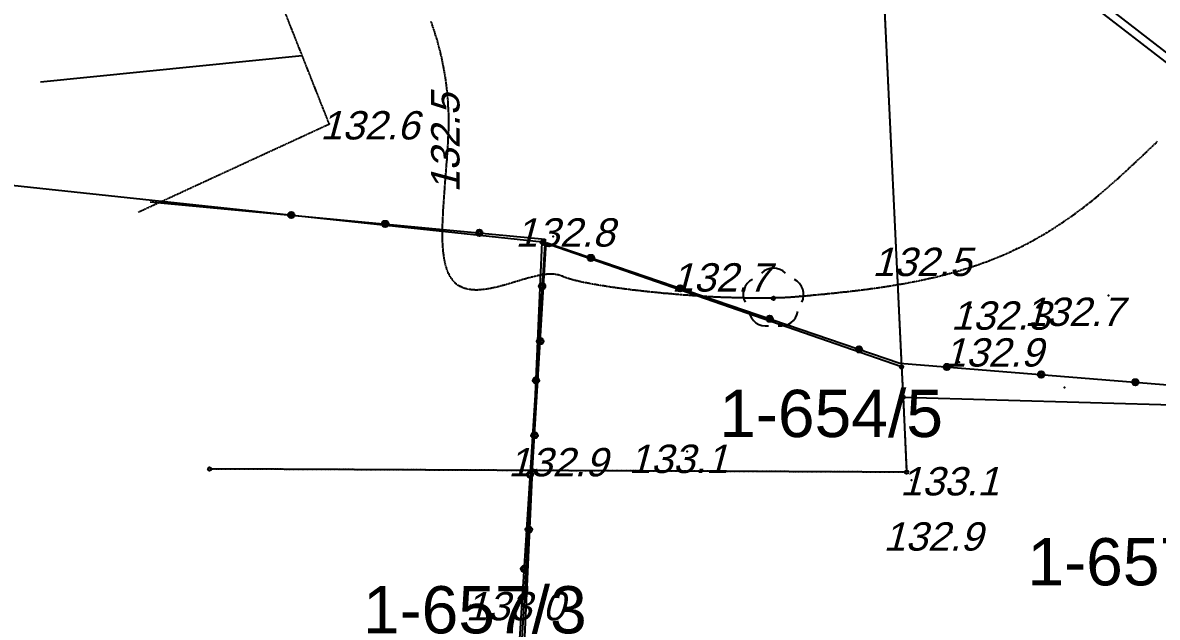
# Model space of a CAD drawing. Header units: millimetres. Extents: x -105266 to 178069, y 491 to 168574.
# Drawn here: x 20124 to 26127, y 85793 to 88940 of the extents above; entities that cross this region are included whole.
import ezdxf
from ezdxf.enums import TextEntityAlignment as Align

# ---------------------------------------------------------------- set-up
doc = ezdxf.new("R2010")
doc.units = ezdxf.units.MM
for name, pattern in [('1', [0]), ('BGT', [0]), ('GDE', [0]), ('GUZ', [1.4, 0.7, -0.7]), ('UBK', [2.1, 1.4, -0.7]), ('WRP', [4.5, 3, -1.5]), ('WSD', [2.45, 1.75, -0.7])]:
    doc.linetypes.add(name, pattern=pattern)
for name, color, linetype in [('DZIALKI', 7, 'GDE'), ('NUMERY_DZIALEK', 7, 'Continuous'), ('PUNKTY', 7, 'Continuous'), ('SZOPO_L_0', 171, '1'), ('SZZPZ_L_2', 90, '1'), ('UKKPB_L_0', 23, 'UBK'), ('UZYTKI', 90, 'GUZ'), ('WUKOS_T_4', 34, 'Continuous'), ('WUKPS_L_1', 34, '1'), ('WUKPS_L_8', 34, '1'), ('WWROH_T_1', 23, 'Continuous'), ('WWRPH_L_1', 23, 'WRP')]:
    doc.layers.add(name, color=color, linetype=linetype)
doc.styles.get("Standard").update_dxf_attribs({"font": 'arial.ttf'})

# ---------------------------------------------------------------- blocks, each defined once
blk = doc.blocks.new('GRO')
at = {"linetype": 'Continuous'}
blk.add_circle((0, 0), 0.09, dxfattribs=at)

msp = doc.modelspace()

# ---------------------------------------------------------------- linework, layer by layer
at = {"layer": 'DZIALKI'}
for p, q in [((24605.92, 90623.63), (24773.92, 87117.63)), ((22871.92, 87777.63), (18304.92, 88265.63)), ((22818.92, 86569.63), (22871.92, 87777.63)), ((24773.92, 87117.63), (22871.92, 87777.63)), ((24773.92, 87117.63), (24781.92, 86957.63)), ((24781.92, 86957.63), (24800.92, 86560.63)), ((24781.92, 86957.63), (28040.92, 86866.63)), ((22818.92, 86569.63), (21112.92, 86577.63)), ((22818.92, 86569.63), (22769.92, 85473.63)), ((24800.92, 86560.63), (22818.92, 86569.63))]:
    msp.add_line(p, q, dxfattribs=at)
at = {"layer": 'SZOPO_L_0', "linetype": 'BGT'}
for p, q in [((20797.92, 87991.63), (22887.92, 87794.63)), ((22887.92, 87794.63), (22738.92, 85460.63)), ((22756.92, 85507.63), (22892.92, 87775.63)), ((22892.92, 87775.63), (24764.92, 87137.63)), ((24764.92, 87137.63), (28309.92, 86851.63))]:
    msp.add_line(p, q, dxfattribs=at)
for centre, radius in [((21544.92, 87921.63), 17), ((21544.92, 87921.63), 10), ((22041.92, 87874.63), 17), ((22041.92, 87874.63), 10), ((22539.92, 87827.63), 17), ((22539.92, 87827.63), 10), ((23129.92, 87694.63), 17), ((23129.92, 87694.63), 10), ((22871.92, 87545.63), 17), ((22871.92, 87545.63), 10), ((23602.92, 87533.63), 17), ((23602.92, 87533.63), 10), ((24075.92, 87372.63), 17), ((24075.92, 87372.63), 10), ((22861.92, 87254.63), 17), ((22861.92, 87254.63), 10), ((24548.92, 87210.63), 17), ((24548.92, 87210.63), 10), ((25013.92, 87117.63), 17), ((25013.92, 87117.63), 10), ((22839.92, 87046.63), 17), ((22839.92, 87046.63), 10), ((25512.92, 87077.63), 17), ((25512.92, 87077.63), 10), ((26010.92, 87036.63), 17), ((26010.92, 87036.63), 10), ((22831.92, 86755.63), 17), ((22831.92, 86755.63), 10), ((22807.92, 86547.63), 17), ((22807.92, 86547.63), 10), ((22801.92, 86256.63), 17), ((22801.92, 86256.63), 10), ((22776.92, 86048.63), 17), ((22776.92, 86048.63), 10)]:
    msp.add_circle(centre, radius, dxfattribs=at)
at = {"layer": 'SZZPZ_L_2', "linetype": '1'}
msp.add_circle((24095.92, 87480.63), 9, dxfattribs=at)
for centre, start, end in [((24095.92, 87550.63), 45.000637, 134.999363), ((24025.92, 87500.63), 117.000637, 206.999363), ((24165.91, 87500.63), 333.000637, 62.999363), ((24055.92, 87424.63), 189.000636, 278.999364), ((24135.92, 87424.63), 261.000636, 350.999364)]:
    msp.add_arc(centre, 90, start, end, dxfattribs=at)
msp.add_point((24095.92, 87480.63), dxfattribs=at)
at = {"layer": 'UKKPB_L_0', "linetype": '1'}
for p, q in [((28904.92, 86618.63), (24898.92, 89715.63)), ((24950.92, 89728.63), (28930.92, 86644.63))]:
    msp.add_line(p, q, dxfattribs=at)
at = {"layer": 'UZYTKI'}
for p, q in [((24605.92, 90623.63), (24773.92, 87117.63)), ((24773.92, 87117.63), (24781.92, 86957.63)), ((24781.92, 86957.63), (24800.92, 86560.63)), ((22818.92, 86569.63), (21112.92, 86577.63)), ((24800.92, 86560.63), (22818.92, 86569.63))]:
    msp.add_line(p, q, dxfattribs=at)
at = {"layer": 'WUKPS_L_1', "linetype": 'WSD'}
for p, q in [((21745.92, 88403.63), (21362.92, 89371.63)), ((20733.92, 87936.63), (21745.92, 88403.63))]:
    msp.add_line(p, q, dxfattribs=at)
at = {"layer": 'WUKPS_L_1', "linetype": '1'}
msp.add_line((20217.92, 88626.63), (21602.92, 88766.63), dxfattribs=at)
at = {"layer": 'WUKPS_L_8', "linetype": '1'}
for p in [(21745.92, 88403.63), (22929.92, 87807.63), (22908.92, 87757.63), (24752.92, 87551.63), (25868.92, 87496.63), (25140.92, 87432.63), (25077.92, 87143.63), (25635.92, 87008.63), (23638.92, 86670.63), (22916.92, 86605.63), (24825.92, 86518.63), (25038.92, 86243.63), (22492.92, 85854.63)]:
    msp.add_point(p, dxfattribs=at)
at = {"layer": 'WWRPH_L_1', "linetype": 'WRP'}
for p, q in [((22282.92, 88946.63), (22287.92, 88932.63)), ((22287.92, 88932.63), (22292.92, 88917.63)), ((22292.92, 88917.63), (22297.92, 88903.63)), ((22297.92, 88903.63), (22302.92, 88888.63)), ((22302.92, 88888.63), (22306.92, 88873.63)), ((22306.92, 88873.63), (22311.92, 88859.63)), ((22311.92, 88859.63), (22315.92, 88844.63)), ((22315.92, 88844.63), (22319.92, 88829.63)), ((22319.92, 88829.63), (22323.92, 88814.63)), ((22323.92, 88814.63), (22327.92, 88800.63)), ((22327.92, 88800.63), (22331.92, 88785.63)), ((22331.92, 88785.63), (22334.92, 88770.63)), ((22334.92, 88770.63), (22338.92, 88755.63)), ((22338.92, 88755.63), (22341.92, 88740.63)), ((22341.92, 88740.63), (22344.92, 88725.63)), ((22344.92, 88725.63), (22347.92, 88710.63)), ((22347.92, 88710.63), (22350.92, 88694.63)), ((22350.92, 88694.63), (22353.92, 88679.63)), ((22353.92, 88679.63), (22355.92, 88664.63)), ((22355.92, 88664.63), (22358.92, 88649.63)), ((22358.92, 88649.63), (22360.92, 88633.63)), ((22360.92, 88633.63), (22362.92, 88618.63)), ((22362.92, 88618.63), (22364.92, 88603.63)), ((22364.92, 88603.63), (22366.92, 88587.63)), ((22366.92, 88587.63), (22368.92, 88572.63)), ((22368.92, 88572.63), (22369.92, 88556.63)), ((22369.92, 88556.63), (22370.92, 88541.63)), ((22370.92, 88541.63), (22372.92, 88525.63)), ((22372.92, 88525.63), (22373.92, 88509.63)), ((22373.92, 88509.63), (22373.92, 88494.63)), ((22373.92, 88494.63), (22374.92, 88478.63)), ((22374.92, 88478.63), (22375.92, 88462.63)), ((22375.92, 88462.63), (22375.92, 88446.63)), ((22375.92, 88446.63), (22375.92, 88431.63)), ((22375.92, 88431.63), (22375.92, 88415.63)), ((22375.92, 88415.63), (22375.92, 88399.63)), ((22375.92, 88399.63), (22375.92, 88383.63)), ((22375.92, 88383.63), (22375.92, 88367.63)), ((22373.92, 88335.63), (22372.92, 88319.63)), ((22372.92, 88319.63), (22372.92, 88303.63)), ((22374.92, 88351.63), (22373.92, 88335.63)), ((22375.92, 88367.63), (22374.92, 88351.63)), ((26116.92, 88300.63), (26128.92, 88312.63)), ((22369.92, 88256.63), (22368.92, 88240.63)), ((22370.92, 88271.63), (22369.92, 88256.63)), ((22371.92, 88287.63), (22370.92, 88271.63)), ((22372.92, 88303.63), (22371.92, 88287.63)), ((26056.92, 88243.63), (26068.92, 88254.63)), ((26068.92, 88254.63), (26080.92, 88266.63)), ((26080.92, 88266.63), (26092.92, 88277.63)), ((26092.92, 88277.63), (26104.92, 88289.63)), ((26104.92, 88289.63), (26116.92, 88300.63)), ((22364.92, 88193.63), (22363.92, 88177.63)), ((22366.92, 88208.63), (22364.92, 88193.63)), ((22367.92, 88224.63), (22366.92, 88208.63)), ((22368.92, 88240.63), (22367.92, 88224.63)), ((25996.92, 88187.63), (26008.92, 88198.63)), ((26008.92, 88198.63), (26020.92, 88209.63)), ((26020.92, 88209.63), (26032.92, 88220.63)), ((26032.92, 88220.63), (26044.92, 88231.63)), ((26044.92, 88231.63), (26056.92, 88243.63)), ((22360.92, 88131.63), (22359.92, 88116.63)), ((22361.92, 88147.63), (22360.92, 88131.63)), ((22362.92, 88162.63), (22361.92, 88147.63)), ((22363.92, 88177.63), (22362.92, 88162.63)), ((25925.92, 88121.63), (25937.92, 88132.63)), ((25937.92, 88132.63), (25949.92, 88143.63)), ((25949.92, 88143.63), (25961.92, 88154.63)), ((25961.92, 88154.63), (25973.92, 88165.63)), ((25973.92, 88165.63), (25984.92, 88176.63)), ((25984.92, 88176.63), (25996.92, 88187.63)), ((22355.92, 88071.63), (22354.92, 88056.63)), ((22356.92, 88086.63), (22355.92, 88071.63)), ((22357.92, 88101.63), (22356.92, 88086.63)), ((22359.92, 88116.63), (22357.92, 88101.63)), ((25866.92, 88068.63), (25877.92, 88079.63)), ((25877.92, 88079.63), (25889.92, 88089.63)), ((25889.92, 88089.63), (25901.92, 88100.63)), ((25901.92, 88100.63), (25913.92, 88110.63)), ((25913.92, 88110.63), (25925.92, 88121.63)), ((22351.92, 88012.63), (22350.92, 87998.63)), ((22352.92, 88027.63), (22351.92, 88012.63)), ((22353.92, 88041.63), (22352.92, 88027.63)), ((22354.92, 88056.63), (22353.92, 88041.63)), ((25793.92, 88007.63), (25805.92, 88017.63)), ((25805.92, 88017.63), (25817.92, 88027.63)), ((25817.92, 88027.63), (25829.92, 88037.63)), ((25829.92, 88037.63), (25841.92, 88048.63)), ((25841.92, 88048.63), (25854.92, 88058.63)), ((25854.92, 88058.63), (25866.92, 88068.63)), ((22347.92, 87956.63), (22346.92, 87942.63)), ((22348.92, 87970.63), (22347.92, 87956.63)), ((22349.92, 87984.63), (22348.92, 87970.63)), ((22350.92, 87998.63), (22349.92, 87984.63)), ((25718.92, 87949.63), (25731.92, 87958.63)), ((25731.92, 87958.63), (25743.92, 87968.63)), ((25743.92, 87968.63), (25756.92, 87978.63)), ((25756.92, 87978.63), (25768.92, 87987.63)), ((25768.92, 87987.63), (25781.92, 87997.63)), ((25781.92, 87997.63), (25793.92, 88007.63)), ((22345.92, 87915.63), (22344.92, 87901.63)), ((22344.92, 87901.63), (22344.92, 87888.63)), ((22346.92, 87928.63), (22345.92, 87915.63)), ((22346.92, 87942.63), (22346.92, 87928.63)), ((25627.92, 87884.63), (25640.92, 87893.63)), ((25640.92, 87893.63), (25654.92, 87902.63)), ((25654.92, 87902.63), (25667.92, 87911.63)), ((25667.92, 87911.63), (25680.92, 87920.63)), ((25680.92, 87920.63), (25693.92, 87930.63)), ((25693.92, 87930.63), (25705.92, 87939.63)), ((25705.92, 87939.63), (25718.92, 87949.63)), ((22343.92, 87850.63), (22342.92, 87837.63)), ((22342.92, 87837.63), (22342.92, 87825.63)), ((22344.92, 87888.63), (22343.92, 87875.63)), ((22343.92, 87875.63), (22343.92, 87862.63)), ((22343.92, 87862.63), (22343.92, 87850.63)), ((25531.92, 87822.63), (25545.92, 87831.63)), ((25545.92, 87831.63), (25559.92, 87839.63)), ((25559.92, 87839.63), (25573.92, 87848.63)), ((25573.92, 87848.63), (25587.92, 87857.63)), ((25587.92, 87857.63), (25600.92, 87866.63)), ((25600.92, 87866.63), (25614.92, 87875.63)), ((25614.92, 87875.63), (25627.92, 87884.63)), ((22342.92, 87825.63), (22342.92, 87812.63)), ((22342.92, 87812.63), (22343.92, 87801.63)), ((22343.92, 87801.63), (22343.92, 87789.63)), ((22343.92, 87789.63), (22343.92, 87777.63)), ((22343.92, 87777.63), (22344.92, 87766.63)), ((25428.92, 87765.63), (25444.92, 87773.63)), ((25444.92, 87773.63), (25458.92, 87781.63)), ((25458.92, 87781.63), (25473.92, 87789.63)), ((25473.92, 87789.63), (25488.92, 87797.63)), ((25488.92, 87797.63), (25502.92, 87806.63)), ((25502.92, 87806.63), (25517.92, 87814.63)), ((25517.92, 87814.63), (25531.92, 87822.63)), ((22344.92, 87766.63), (22344.92, 87755.63)), ((22344.92, 87755.63), (22345.92, 87744.63)), ((22345.92, 87744.63), (22346.92, 87733.63)), ((22346.92, 87733.63), (22347.92, 87722.63)), ((22347.92, 87722.63), (22349.92, 87712.63)), ((22349.92, 87712.63), (22350.92, 87702.63)), ((25303.92, 87706.63), (25319.92, 87713.63)), ((25319.92, 87713.63), (25335.92, 87720.63)), ((25335.92, 87720.63), (25350.92, 87727.63)), ((25350.92, 87727.63), (25366.92, 87735.63)), ((25366.92, 87735.63), (25382.92, 87742.63)), ((25382.92, 87742.63), (25398.92, 87750.63)), ((25398.92, 87750.63), (25413.92, 87757.63)), ((25413.92, 87757.63), (25428.92, 87765.63)), ((22350.92, 87702.63), (22351.92, 87692.63)), ((22351.92, 87692.63), (22353.92, 87683.63)), ((22353.92, 87683.63), (22355.92, 87673.63)), ((22355.92, 87673.63), (22357.92, 87664.63)), ((22357.92, 87664.63), (22359.92, 87655.63)), ((22359.92, 87655.63), (22362.92, 87647.63)), ((25142.92, 87646.63), (25158.92, 87652.63)), ((25158.92, 87652.63), (25174.92, 87657.63)), ((25174.92, 87657.63), (25191.92, 87663.63)), ((25191.92, 87663.63), (25207.92, 87669.63)), ((25207.92, 87669.63), (25223.92, 87674.63)), ((25223.92, 87674.63), (25239.92, 87681.63)), ((25239.92, 87681.63), (25255.92, 87687.63)), ((25255.92, 87687.63), (25271.92, 87693.63)), ((25271.92, 87693.63), (25287.92, 87700.63)), ((25287.92, 87700.63), (25303.92, 87706.63)), ((22362.92, 87647.63), (22364.92, 87638.63)), ((22364.92, 87638.63), (22367.92, 87630.63)), ((22367.92, 87630.63), (22370.92, 87623.63)), ((22370.92, 87623.63), (22373.92, 87615.63)), ((22373.92, 87615.63), (22377.92, 87608.63)), ((22377.92, 87608.63), (22380.92, 87601.63)), ((22380.92, 87601.63), (22384.92, 87594.63)), ((22384.92, 87594.63), (22388.92, 87588.63)), ((22793.92, 87588.63), (22801.92, 87590.63)), ((22801.92, 87590.63), (22809.92, 87592.63)), ((22809.92, 87592.63), (22817.92, 87594.63)), ((22817.92, 87594.63), (22825.92, 87596.63)), ((22825.92, 87596.63), (22833.92, 87598.63)), ((22833.92, 87598.63), (22841.92, 87600.63)), ((22841.92, 87600.63), (22849.92, 87602.63)), ((22849.92, 87602.63), (22857.92, 87603.63)), ((22857.92, 87603.63), (22865.92, 87605.63)), ((22865.92, 87605.63), (22872.92, 87606.63)), ((22872.92, 87606.63), (22880.92, 87607.63)), ((22880.92, 87607.63), (22887.92, 87608.63)), ((22887.92, 87608.63), (22895.92, 87609.63)), ((22895.92, 87609.63), (22902.92, 87609.63)), ((22902.92, 87609.63), (22909.92, 87610.63)), ((22909.92, 87610.63), (22916.92, 87610.63)), ((22916.92, 87610.63), (22923.92, 87610.63)), ((22923.92, 87610.63), (22930.92, 87610.63)), ((22930.92, 87610.63), (22936.92, 87609.63)), ((22936.92, 87609.63), (22943.92, 87608.63)), ((22943.92, 87608.63), (22949.92, 87607.63)), ((22949.92, 87607.63), (22956.92, 87606.63)), ((22956.92, 87606.63), (22962.92, 87604.63)), ((22962.92, 87604.63), (22968.92, 87603.63)), ((22968.92, 87603.63), (22973.92, 87600.63)), ((22973.92, 87600.63), (22979.92, 87598.63)), ((22979.92, 87598.63), (22985.92, 87595.63)), ((22985.92, 87595.63), (22992.92, 87593.63)), ((22992.92, 87593.63), (22999.92, 87590.63)), ((22999.92, 87590.63), (23007.92, 87587.63)), ((24929.92, 87588.63), (24945.92, 87591.63)), ((24945.92, 87591.63), (24962.92, 87595.63)), ((24962.92, 87595.63), (24978.92, 87599.63)), ((24978.92, 87599.63), (24995.92, 87604.63)), ((24995.92, 87604.63), (25011.92, 87608.63)), ((25011.92, 87608.63), (25027.92, 87612.63)), ((25027.92, 87612.63), (25044.92, 87617.63)), ((25044.92, 87617.63), (25060.92, 87621.63)), ((25060.92, 87621.63), (25077.92, 87626.63)), ((25077.92, 87626.63), (25093.92, 87631.63)), ((25093.92, 87631.63), (25109.92, 87636.63)), ((25109.92, 87636.63), (25126.92, 87641.63)), ((25126.92, 87641.63), (25142.92, 87646.63)), ((22388.92, 87588.63), (22393.92, 87582.63)), ((22393.92, 87582.63), (22397.92, 87576.63)), ((22397.92, 87576.63), (22402.92, 87571.63)), ((22402.92, 87571.63), (22407.92, 87566.63)), ((22407.92, 87566.63), (22412.92, 87561.63)), ((22412.92, 87561.63), (22418.92, 87556.63)), ((22418.92, 87556.63), (22424.92, 87552.63)), ((22424.92, 87552.63), (22430.92, 87548.63)), ((22430.92, 87548.63), (22436.92, 87545.63)), ((22436.92, 87545.63), (22443.92, 87542.63)), ((22443.92, 87542.63), (22449.92, 87539.63)), ((22449.92, 87539.63), (22456.92, 87536.63)), ((22456.92, 87536.63), (22463.92, 87534.63)), ((22463.92, 87534.63), (22470.92, 87532.63)), ((22470.92, 87532.63), (22477.92, 87531.63)), ((22477.92, 87531.63), (22485.92, 87529.63)), ((22485.92, 87529.63), (22492.92, 87528.63)), ((22555.92, 87528.63), (22563.92, 87529.63)), ((22563.92, 87529.63), (22571.92, 87530.63)), ((22571.92, 87530.63), (22579.92, 87531.63)), ((22579.92, 87531.63), (22587.92, 87532.63)), ((22587.92, 87532.63), (22596.92, 87534.63)), ((22596.92, 87534.63), (22604.92, 87535.63)), ((22604.92, 87535.63), (22613.92, 87537.63)), ((22613.92, 87537.63), (22621.92, 87539.63)), ((22621.92, 87539.63), (22630.92, 87541.63)), ((22630.92, 87541.63), (22638.92, 87543.63)), ((22638.92, 87543.63), (22647.92, 87545.63)), ((22647.92, 87545.63), (22656.92, 87548.63)), ((22656.92, 87548.63), (22664.92, 87550.63)), ((22664.92, 87550.63), (22673.92, 87552.63)), ((22673.92, 87552.63), (22681.92, 87555.63)), ((22681.92, 87555.63), (22690.92, 87557.63)), ((22690.92, 87557.63), (22699.92, 87560.63)), ((22699.92, 87560.63), (22707.92, 87562.63)), ((22707.92, 87562.63), (22716.92, 87565.63)), ((22716.92, 87565.63), (22725.92, 87568.63)), ((22725.92, 87568.63), (22733.92, 87570.63)), ((22733.92, 87570.63), (22742.92, 87573.63)), ((22742.92, 87573.63), (22750.92, 87575.63)), ((22750.92, 87575.63), (22759.92, 87578.63)), ((22759.92, 87578.63), (22767.92, 87581.63)), ((22767.92, 87581.63), (22776.92, 87583.63)), ((22776.92, 87583.63), (22784.92, 87585.63)), ((22784.92, 87585.63), (22793.92, 87588.63)), ((23007.92, 87587.63), (23016.92, 87585.63)), ((23016.92, 87585.63), (23025.92, 87582.63)), ((23025.92, 87582.63), (23035.92, 87579.63)), ((23035.92, 87579.63), (23046.92, 87576.63)), ((23046.92, 87576.63), (23057.92, 87574.63)), ((23057.92, 87574.63), (23069.92, 87571.63)), ((23069.92, 87571.63), (23082.92, 87568.63)), ((23082.92, 87568.63), (23095.92, 87565.63)), ((23095.92, 87565.63), (23109.92, 87563.63)), ((23109.92, 87563.63), (23123.92, 87560.63)), ((23123.92, 87560.63), (23138.92, 87557.63)), ((23138.92, 87557.63), (23153.92, 87555.63)), ((23153.92, 87555.63), (23168.92, 87552.63)), ((23168.92, 87552.63), (23185.92, 87549.63)), ((23185.92, 87549.63), (23201.92, 87547.63)), ((23201.92, 87547.63), (23218.92, 87544.63)), ((23218.92, 87544.63), (23236.92, 87541.63)), ((23236.92, 87541.63), (23253.92, 87539.63)), ((23253.92, 87539.63), (23272.92, 87536.63)), ((23272.92, 87536.63), (23290.92, 87534.63)), ((23290.92, 87534.63), (23309.92, 87531.63)), ((23309.92, 87531.63), (23328.92, 87529.63)), ((23328.92, 87529.63), (23348.92, 87526.63)), ((24580.92, 87527.63), (24596.92, 87529.63)), ((24596.92, 87529.63), (24613.92, 87532.63)), ((24613.92, 87532.63), (24630.92, 87534.63)), ((24630.92, 87534.63), (24646.92, 87536.63)), ((24646.92, 87536.63), (24663.92, 87539.63)), ((24663.92, 87539.63), (24679.92, 87541.63)), ((24679.92, 87541.63), (24696.92, 87544.63)), ((24696.92, 87544.63), (24713.92, 87546.63)), ((24713.92, 87546.63), (24729.92, 87549.63)), ((24729.92, 87549.63), (24746.92, 87552.63)), ((24746.92, 87552.63), (24763.92, 87555.63)), ((24763.92, 87555.63), (24779.92, 87557.63)), ((24779.92, 87557.63), (24796.92, 87560.63)), ((24796.92, 87560.63), (24812.92, 87564.63)), ((24812.92, 87564.63), (24829.92, 87567.63)), ((24829.92, 87567.63), (24846.92, 87570.63)), ((24846.92, 87570.63), (24862.92, 87573.63)), ((24862.92, 87573.63), (24879.92, 87577.63)), ((24879.92, 87577.63), (24895.92, 87580.63)), ((24895.92, 87580.63), (24912.92, 87584.63)), ((24912.92, 87584.63), (24929.92, 87588.63)), ((22492.92, 87528.63), (22500.92, 87527.63)), ((22500.92, 87527.63), (22507.92, 87527.63)), ((22507.92, 87527.63), (22515.92, 87526.63)), ((22515.92, 87526.63), (22523.92, 87526.63)), ((22523.92, 87526.63), (22530.92, 87526.63)), ((22530.92, 87526.63), (22538.92, 87527.63)), ((22538.92, 87527.63), (22546.92, 87527.63)), ((22546.92, 87527.63), (22555.92, 87528.63)), ((23348.92, 87526.63), (23368.92, 87524.63)), ((23368.92, 87524.63), (23388.92, 87522.63)), ((23388.92, 87522.63), (23408.92, 87519.63)), ((23408.92, 87519.63), (23429.92, 87517.63)), ((23429.92, 87517.63), (23449.92, 87515.63)), ((23449.92, 87515.63), (23470.92, 87513.63)), ((23470.92, 87513.63), (23492.92, 87511.63)), ((23492.92, 87511.63), (23513.92, 87508.63)), ((23513.92, 87508.63), (23535.92, 87507.63)), ((23535.92, 87507.63), (23556.92, 87505.63)), ((23556.92, 87505.63), (23578.92, 87503.63)), ((23578.92, 87503.63), (23600.92, 87501.63)), ((23600.92, 87501.63), (23622.92, 87499.63)), ((23622.92, 87499.63), (23644.92, 87498.63)), ((23644.92, 87498.63), (23666.92, 87496.63)), ((23666.92, 87496.63), (23688.92, 87495.63)), ((23688.92, 87495.63), (23710.92, 87493.63)), ((23710.92, 87493.63), (23732.92, 87492.63)), ((23732.92, 87492.63), (23754.92, 87490.63)), ((23754.92, 87490.63), (23776.92, 87489.63)), ((23776.92, 87489.63), (23798.92, 87488.63)), ((23798.92, 87488.63), (23820.92, 87487.63)), ((23820.92, 87487.63), (23842.92, 87486.63)), ((23842.92, 87486.63), (23864.92, 87486.63)), ((23864.92, 87486.63), (23886.92, 87485.63)), ((23886.92, 87485.63), (23907.92, 87484.63)), ((23907.92, 87484.63), (23928.92, 87484.63)), ((23928.92, 87484.63), (23950.92, 87483.63)), ((23950.92, 87483.63), (23970.92, 87483.63)), ((23970.92, 87483.63), (23991.92, 87483.63)), ((23991.92, 87483.63), (24012.92, 87483.63)), ((24012.92, 87483.63), (24032.92, 87483.63)), ((24032.92, 87483.63), (24052.92, 87483.63)), ((24052.92, 87483.63), (24072.92, 87483.63)), ((24072.92, 87483.63), (24091.92, 87483.63)), ((24091.92, 87483.63), (24110.92, 87484.63)), ((24110.92, 87484.63), (24129.92, 87485.63)), ((24129.92, 87485.63), (24148.92, 87485.63)), ((24148.92, 87485.63), (24166.92, 87486.63)), ((24166.92, 87486.63), (24183.92, 87487.63)), ((24183.92, 87487.63), (24201.92, 87488.63)), ((24201.92, 87488.63), (24218.92, 87490.63)), ((24218.92, 87490.63), (24234.92, 87491.63)), ((24234.92, 87491.63), (24250.92, 87492.63)), ((24250.92, 87492.63), (24267.92, 87494.63)), ((24267.92, 87494.63), (24283.92, 87495.63)), ((24283.92, 87495.63), (24299.92, 87497.63)), ((24299.92, 87497.63), (24315.92, 87499.63)), ((24315.92, 87499.63), (24332.92, 87500.63)), ((24332.92, 87500.63), (24348.92, 87502.63)), ((24348.92, 87502.63), (24365.92, 87503.63)), ((24365.92, 87503.63), (24381.92, 87505.63)), ((24381.92, 87505.63), (24398.92, 87507.63)), ((24398.92, 87507.63), (24414.92, 87508.63)), ((24414.92, 87508.63), (24431.92, 87510.63)), ((24431.92, 87510.63), (24447.92, 87512.63)), ((24447.92, 87512.63), (24464.92, 87514.63)), ((24464.92, 87514.63), (24480.92, 87515.63)), ((24480.92, 87515.63), (24497.92, 87517.63)), ((24497.92, 87517.63), (24513.92, 87519.63)), ((24513.92, 87519.63), (24530.92, 87521.63)), ((24530.92, 87521.63), (24546.92, 87523.63)), ((24546.92, 87523.63), (24563.92, 87525.63)), ((24563.92, 87525.63), (24580.92, 87527.63))]:
    msp.add_line(p, q, dxfattribs=at)
for p in [(22374.92, 88351.63), (25382.92, 87742.63), (22979.92, 87598.63), (22436.92, 87545.63), (24234.92, 87491.63)]:
    msp.add_point(p, dxfattribs=at)

# ---------------------------------------------------------------- block references
at = {"layer": 'PUNKTY', "xscale": 100, "yscale": 100, "zscale": 100}
for p in [(22871.92, 87777.63), (24773.92, 87117.63), (24781.92, 86957.63), (21112.92, 86577.63), (22818.92, 86569.63), (24800.92, 86560.63)]:
    msp.add_blockref('GRO', p, dxfattribs=at)

# ---------------------------------------------------------------- texts
at = {"layer": 'NUMERY_DZIALEK'}
for s, p in [('1-654/5', (23808.92, 86996.63)), ('1-657/4', (25439.92, 86211.63)), ('1-657/3', (21923.92, 85957.63))]:
    msp.add_text(s, height=250, dxfattribs=at).set_placement(p, align=Align.TOP_LEFT)
at = {"layer": 'WUKOS_T_4', "oblique": 15}
for s, p in [('132.6', (21959.92, 88396.63)), ('132.8', (22992.92, 87829.63)), ('132.5', (24880.92, 87673.63)), ('132.7', (23818.92, 87591.63)), ('132.7', (25685.92, 87409.63)), ('132.3', (25296.92, 87389.63)), ('132.9', (25259.92, 87194.63)), ('132.9', (22954.92, 86613.63)), ('133.1', (23592.92, 86631.63)), ('133.1', (25027.92, 86512.63)), ('132.9', (24939.92, 86220.63)), ('133.0', (22728.92, 85851.63))]:
    msp.add_text(s, height=150, dxfattribs=at).set_placement(p, align=Align.MIDDLE)
at = {"layer": 'WWROH_T_1', "oblique": 15}
msp.add_text('132.5', height=150, rotation=89.999999, dxfattribs=at).set_placement((22359.92, 88302.63), align=Align.MIDDLE)

doc.saveas('drawing.dxf')
